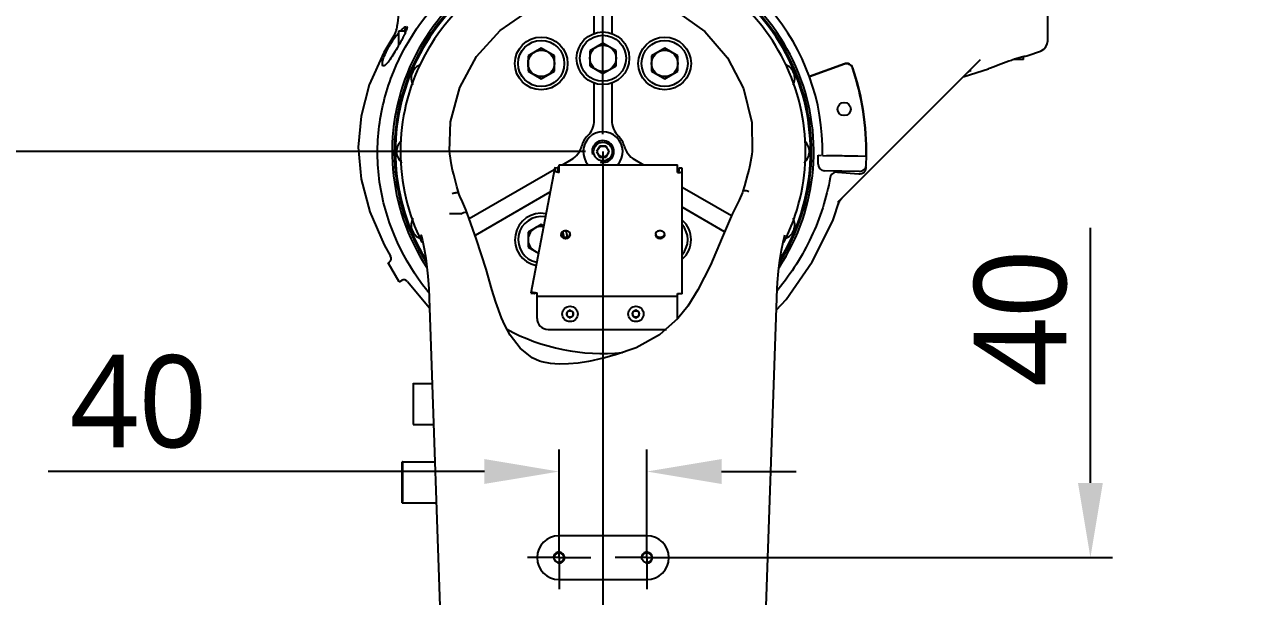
# Model space of a CAD drawing. Header units: millimetres. Extents: x 7426 to 8740, y 124 to 421.
# Drawn here: x 8000.05 to 8027.68, y 286.82 to 299.86 of the extents above; entities that cross this region are included whole.
import ezdxf

# ---------------------------------------------------------------- set-up
doc = ezdxf.new("R2010")
doc.units = ezdxf.units.MM
doc.linetypes.add('CENTER', pattern=[0.6, 0.375, -0.075, 0.075, -0.075])
for name, color, linetype in [('中心线', 7, 'Continuous'), ('外形图', 7, 'Continuous'), ('尺寸标注', 7, 'Continuous')]:
    doc.layers.add(name, color=color, linetype=linetype)
doc.styles.add('微软雅黑', font='msyh.ttc')
doc.dimstyles.new('尺寸标注_1_20比例', dxfattribs={"dimtxt": 2.1, "dimasz": 1.7, "dimexe": 0.5, "dimexo": 0.4, "dimgap": 0.5, "dimtad": 1, "dimdec": 1, "dimlfac": 20, "dimdsep": 46, "dimtxsty": '微软雅黑', "dimcen": 0.09, "dimadec": 0, "dimazin": 0, "dimtp": 0.01, "dimtm": 0.01, "dimtfac": 1, "dimtdec": 1, "dimtofl": 0, "dimtmove": 0, "dimatfit": 3, "dimfxl": 1, "dimtolj": 1, "dimarcsym": 0})

# ---------------------------------------------------------------- blocks, each defined once
blk = doc.blocks.new('*D1002')
at = {"layer": 'Defpoints', "color": 0}
for p in [(8067.628, 312.681), (8067.628, 309.232), (8013.225, 296.958)]:
    blk.add_point(p, dxfattribs=at)
at = {"layer": '尺寸标注', "color": 0, "linetype": 'Continuous', "lineweight": -2}
for p, q in [((8013.225, 297.358), (8013.225, 313.181)), ((8067.628, 309.632), (8067.628, 313.181)), ((8014.925, 312.681), (8065.928, 312.681))]:
    blk.add_line(p, q, dxfattribs=at)
at = {"layer": '尺寸标注', "color": 0}
for points in [[(8014.925, 312.964), (8014.925, 312.398), (8013.225, 312.681)], [(8065.928, 312.398), (8065.928, 312.964), (8067.628, 312.681)]]:
    blk.add_solid(points, dxfattribs=at)
at = {"layer": '尺寸标注', "color": 0, "insert": (8043.423, 315.362), "char_height": 2.1, "attachment_point": 2, "style": '微软雅黑'}
blk.add_mtext('\\A1;\\A1;1088', dxfattribs=at)
blk = doc.blocks.new('*D1003')
at = {"layer": 'Defpoints', "color": 0}
for p in [(7975.873, 309.709), (8020.226, 309.709), (7995.055, 229.955)]:
    blk.add_point(p, dxfattribs=at)
at = {"layer": '尺寸标注', "color": 0, "linetype": 'Continuous', "lineweight": -2}
for p, q in [((8019.826, 309.709), (7975.373, 309.709)), ((7975.873, 231.655), (7975.873, 308.009)), ((7994.655, 229.955), (7975.373, 229.955))]:
    blk.add_line(p, q, dxfattribs=at)
at = {"layer": '尺寸标注', "color": 0}
for points in [[(7976.156, 308.009), (7975.59, 308.009), (7975.873, 309.709)], [(7975.59, 231.655), (7976.156, 231.655), (7975.873, 229.955)]]:
    blk.add_solid(points, dxfattribs=at)
at = {"layer": '尺寸标注', "color": 0, "insert": (7973.19, 269.831), "char_height": 2.1, "attachment_point": 2, "rotation": 90, "style": '微软雅黑'}
blk.add_mtext('\\A1;\\A1;1595', dxfattribs=at)
blk = doc.blocks.new('*D1004')
at = {"layer": 'Defpoints', "color": 0}
for p in [(8013.225, 303.959), (7985.119, 296.958), (8013.225, 296.958)]:
    blk.add_point(p, dxfattribs=at)
at = {"layer": '外形图', "color": 0, "linetype": 'Continuous', "lineweight": -2}
for p, q in [((8012.825, 303.959), (7984.619, 303.959)), ((7985.119, 302.259), (7985.119, 298.658)), ((8012.825, 296.958), (7984.619, 296.958))]:
    blk.add_line(p, q, dxfattribs=at)
at = {"layer": '外形图', "color": 0}
for points in [[(7985.402, 302.259), (7984.836, 302.259), (7985.119, 303.959)], [(7984.836, 298.658), (7985.402, 298.658), (7985.119, 296.958)]]:
    blk.add_solid(points, dxfattribs=at)
at = {"layer": '外形图', "color": 0, "insert": (7982.438, 300.459), "char_height": 2.1, "attachment_point": 2, "rotation": 90, "style": '微软雅黑'}
blk.add_mtext('\\A1;\\A1;140', dxfattribs=at)
blk = doc.blocks.new('*D1005')
at = {"layer": 'Defpoints', "color": 0}
for p in [(8013.225, 296.958), (7985.119, 254.956), (8014.263, 254.956)]:
    blk.add_point(p, dxfattribs=at)
at = {"layer": '尺寸标注', "color": 0, "linetype": 'Continuous', "lineweight": -2}
for p, q in [((8012.825, 296.958), (7984.619, 296.958)), ((7985.119, 295.258), (7985.119, 256.656)), ((8013.863, 254.956), (7984.619, 254.956))]:
    blk.add_line(p, q, dxfattribs=at)
at = {"layer": '尺寸标注', "color": 0}
for points in [[(7985.402, 295.258), (7984.836, 295.258), (7985.119, 296.958)], [(7984.836, 256.656), (7985.402, 256.656), (7985.119, 254.956)]]:
    blk.add_solid(points, dxfattribs=at)
at = {"layer": '尺寸标注', "color": 0, "insert": (7982.448, 275.957), "char_height": 2.1, "attachment_point": 2, "rotation": 90, "style": '微软雅黑'}
blk.add_mtext('\\A1;\\A1;840', dxfattribs=at)
blk = doc.blocks.new('*D1010')
at = {"layer": 'Defpoints', "color": 0}
for p in [(8014.225, 289.669), (8012.225, 287.708), (8014.225, 287.708)]:
    blk.add_point(p, dxfattribs=at)
at = {"layer": '尺寸标注', "color": 0, "linetype": 'Continuous', "lineweight": -2}
for p, q in [((8012.225, 288.108), (8012.225, 290.169)), ((8014.225, 288.108), (8014.225, 290.169)), ((8010.525, 289.669), (8000.596, 289.669)), ((8015.925, 289.669), (8017.625, 289.669))]:
    blk.add_line(p, q, dxfattribs=at)
at = {"layer": '尺寸标注', "color": 0}
for points in [[(8010.525, 289.386), (8010.525, 289.953), (8012.225, 289.669)], [(8015.925, 289.953), (8015.925, 289.386), (8014.225, 289.669)]]:
    blk.add_solid(points, dxfattribs=at)
at = {"layer": '尺寸标注', "color": 0, "insert": (8002.653, 291.255), "char_height": 2.1, "attachment_point": 5, "style": '微软雅黑'}
blk.add_mtext('\\A1;\\A1;40', dxfattribs=at)
blk = doc.blocks.new('*D1011')
at = {"layer": 'Defpoints', "color": 0}
for p in [(8014.225, 287.708), (8014.225, 285.708), (8024.323, 285.708)]:
    blk.add_point(p, dxfattribs=at)
at = {"layer": '尺寸标注', "color": 0, "linetype": 'Continuous', "lineweight": -2}
for p, q in [((8024.323, 289.408), (8024.323, 295.222)), ((8014.625, 287.708), (8024.823, 287.708)), ((8014.625, 285.708), (8024.823, 285.708)), ((8024.323, 284.008), (8024.323, 282.308))]:
    blk.add_line(p, q, dxfattribs=at)
at = {"layer": '尺寸标注', "color": 0}
for points in [[(8024.04, 289.408), (8024.606, 289.408), (8024.323, 287.708)], [(8024.606, 284.008), (8024.04, 284.008), (8024.323, 285.708)]]:
    blk.add_solid(points, dxfattribs=at)
at = {"layer": '尺寸标注', "color": 0, "insert": (8022.738, 293.165), "char_height": 2.1, "attachment_point": 5, "rotation": 90, "style": '微软雅黑'}
blk.add_mtext('\\A1;\\A1;40', dxfattribs=at)

msp = doc.modelspace()

# ---------------------------------------------------------------- linework, layer by layer
at = {"layer": '中心线', "color": 0, "linetype": 'CENTER', "ltscale": 30}
msp.add_line((8013.2253, 296.9583), (8013.2253, 254.956), dxfattribs=at)
at = {"layer": '外形图', "color": 0, "linetype": 'Continuous'}
for p, q in [((8023.3509, 299.4839), (8023.3509, 309.359)), ((8013.0253, 299.6491), (8013.0253, 300.4949)), ((8013.4253, 300.4934), (8013.4253, 299.6491)), ((8008.725, 299.6669), (8008.725, 299.7585)), ((8008.725, 299.7585), (8008.7595, 299.7585)), ((8008.575, 299.3796), (8008.575, 299.7085)), ((8008.575, 299.7085), (8008.725, 299.7085)), ((8008.5661, 299.3634), (8008.5632, 299.3584)), ((8011.8199, 299.3118), (8011.5199, 299.1386)), ((8012.12, 299.1386), (8011.8199, 299.3118)), ((8013.2253, 299.4299), (8012.9253, 299.2566)), ((8012.9253, 299.2566), (8012.9253, 298.9102)), ((8013.5253, 299.2566), (8013.2253, 299.4299)), ((8013.5253, 298.9102), (8013.5253, 299.2566)), ((8014.6306, 299.3118), (8014.3306, 299.1386)), ((8014.9306, 299.1386), (8014.6306, 299.3118)), ((8022.9008, 299.1478), (8023.1853, 299.2486)), ((8011.5199, 299.1386), (8011.5199, 298.7921)), ((8012.12, 298.7921), (8012.12, 299.1386)), ((8014.3306, 299.1386), (8014.3306, 298.7921)), ((8014.9306, 298.7921), (8014.9306, 299.1386)), ((8018.721, 298.9586), (8017.924, 298.6685)), ((8018.7239, 298.9505), (8017.9269, 298.6604)), ((8018.5731, 295.8057), (8021.8212, 299.0538)), ((8022.8008, 299.0584), (8022.5774, 299.0584)), ((8022.8008, 299.0584), (8022.8008, 299.1225)), ((8011.5199, 298.7921), (8011.8199, 298.6189)), ((8011.8199, 298.6189), (8012.12, 298.7921)), ((8012.9253, 298.9102), (8013.2253, 298.737)), ((8013.2253, 298.737), (8013.5253, 298.9102)), ((8014.3306, 298.7921), (8014.6306, 298.6189)), ((8014.6306, 298.6189), (8014.9306, 298.7921)), ((8021.4349, 298.6676), (8021.447, 298.6711)), ((8021.447, 298.6711), (8022.0008, 298.8452)), ((8021.5916, 298.8026), (8021.6067, 298.808)), ((8021.6067, 298.808), (8021.6063, 298.8078)), ((8013.0253, 297.6725), (8013.0253, 298.5177)), ((8013.4253, 298.5177), (8013.4253, 297.6725)), ((8013.1531, 297.0833), (8013.0809, 296.9583)), ((8013.2975, 297.0833), (8013.1531, 297.0833)), ((8013.3696, 296.9583), (8013.2975, 297.0833)), ((8009.7331, 296.9688), (8009.733, 296.9689)), ((8012.3048, 296.6578), (8012.5068, 296.7744)), ((8013.0809, 296.9583), (8013.1531, 296.8333)), ((8013.1531, 296.8333), (8013.2975, 296.8333)), ((8013.2975, 296.8333), (8013.3696, 296.9583)), ((8013.9438, 296.7744), (8014.1458, 296.6578)), ((8016.6234, 296.97), (8016.6234, 296.9702)), ((8018.1213, 296.6728), (8018.1248, 296.8728)), ((8018.1248, 296.8728), (8018.1963, 296.8715)), ((8018.2248, 296.871), (8019.2247, 296.8536)), ((8019.0247, 296.8571), (8018.3248, 296.8693)), ((8019.2212, 296.6536), (8019.2247, 296.8536)), ((8009.8023, 296.5345), (8009.776, 296.6565)), ((8010.1781, 295.43), (8012.1179, 296.5499)), ((8012.1267, 296.5961), (8011.5839, 293.7341)), ((8012.1267, 296.5961), (8012.1267, 296.5277)), ((8012.1267, 296.5961), (8012.2006, 296.5842)), ((8012.1824, 296.5871), (8012.2237, 296.611)), ((8012.2006, 296.5158), (8012.2006, 296.5842)), ((8012.2252, 296.4776), (8012.2252, 296.6578)), ((8012.2252, 296.6578), (8014.9254, 296.6578)), ((8014.9254, 296.4776), (8014.9254, 296.6578)), ((8014.9504, 296.5802), (8014.9504, 296.5118)), ((8015.0254, 296.5802), (8014.9504, 296.5802)), ((8015.0254, 293.7242), (8015.0254, 296.5802)), ((8016.5708, 296.6427), (8016.5454, 296.5359)), ((8019.0686, 296.5062), (8018.2687, 296.5202)), ((8018.5672, 296.491), (8019.0514, 296.4486)), ((8009.9444, 296.0049), (8009.8995, 296.1605)), ((8016.448, 296.1796), (8016.4107, 296.0524)), ((8009.9774, 295.9225), (8009.9441, 296.0057)), ((8009.9774, 295.9224), (8009.9774, 295.9225)), ((8010.0023, 295.8642), (8009.9774, 295.9224)), ((8012.0195, 296.0312), (8010.313, 295.0459)), ((8015.0254, 296.15), (8016.1529, 295.499)), ((8018.6823, 295.9149), (8018.687, 295.9197)), ((8010.0938, 295.6525), (8010.0023, 295.8642)), ((8010.1335, 295.5569), (8010.0938, 295.6525)), ((8015.9952, 295.1282), (8015.0254, 295.6881)), ((8016.2194, 295.639), (8016.1964, 295.5935)), ((8016.3045, 295.8088), (8016.2194, 295.639)), ((8016.3252, 295.8522), (8016.3046, 295.8088)), ((8018.4564, 295.3806), (8018.61, 295.8426)), ((8018.5847, 295.7554), (8018.5827, 295.7496)), ((8018.5847, 295.7553), (8018.5867, 295.761)), ((8018.5928, 295.7771), (8018.5952, 295.7827)), ((8018.5952, 295.7827), (8018.5977, 295.7885)), ((8018.5977, 295.7885), (8018.6003, 295.7944)), ((8009.9886, 295.5392), (8009.7347, 295.5392)), ((8010.1336, 295.5565), (8010.1335, 295.5569)), ((8016.1964, 295.5936), (8016.1664, 295.5307)), ((8016.1664, 295.5307), (8016.1664, 295.5306)), ((8011.8199, 295.2977), (8011.5199, 295.1245)), ((8011.5199, 295.1245), (8011.5199, 294.7781)), ((8011.8745, 295.2662), (8011.8199, 295.2977)), ((8011.5199, 294.7781), (8011.7561, 294.6417)), ((8008.3369, 294.4247), (8008.3673, 294.4422)), ((8008.5869, 293.9916), (8008.3369, 294.4247)), ((8008.5869, 293.9916), (8008.6538, 294.0303)), ((8008.7719, 293.9959), (8009.2756, 293.3977)), ((8011.5839, 293.7341), (8011.6198, 293.7509)), ((8011.5839, 293.7341), (8011.6579, 293.7221)), ((8011.6579, 293.7221), (8011.6908, 293.7376)), ((8011.7252, 293.1583), (8011.7252, 293.7383)), ((8014.9254, 293.1583), (8014.9254, 293.7242)), ((8015.3866, 293.8094), (8015.1591, 293.4358)), ((8014.9254, 293.6584), (8011.7252, 293.6584)), ((8010.9896, 293.0058), (8010.9166, 293.1694)), ((8012.4752, 293.345), (8012.4002, 293.3017)), ((8012.4002, 293.3017), (8012.4002, 293.2151)), ((8012.4002, 293.2151), (8012.4752, 293.1717)), ((8012.5503, 293.3017), (8012.4752, 293.345)), ((8012.4752, 293.1717), (8012.5503, 293.2151)), ((8012.5503, 293.2151), (8012.5503, 293.3017)), ((8013.9753, 293.345), (8013.9003, 293.3017)), ((8013.9003, 293.3017), (8013.9003, 293.2151)), ((8013.9003, 293.2151), (8013.9753, 293.1717)), ((8014.0503, 293.3017), (8013.9753, 293.345)), ((8013.9753, 293.1717), (8014.0503, 293.2151)), ((8014.0503, 293.2151), (8014.0503, 293.3017)), ((8010.9896, 293.0058), (8010.9896, 293.0058)), ((8011.9752, 292.9083), (8014.6754, 292.9083)), ((8013.4828, 292.3199), (8013.2878, 292.2652)), ((8013.5072, 292.327), (8013.4828, 292.3199)), ((8013.979, 292.4907), (8013.5072, 292.327)), ((8011.7831, 292.185), (8011.6138, 292.261)), ((8011.8366, 292.1679), (8011.7831, 292.185)), ((8012.9699, 292.1926), (8012.8937, 292.1775)), ((8013.1599, 292.2333), (8012.9699, 292.1926)), ((8013.1927, 292.2406), (8013.1599, 292.2333)), ((8013.2203, 292.2467), (8013.1929, 292.2406)), ((8013.2878, 292.2652), (8013.2203, 292.2467)), ((8013.2282, 292.235), (8013.2206, 292.2468)), ((8013.2253, 292.2344), (8013.2253, 292.1361)), ((8008.9079, 291.678), (8009.3356, 291.678)), ((8008.9079, 290.738), (8009.3684, 290.738)), ((8008.6576, 289.8929), (8009.3979, 289.8929)), ((8008.6576, 288.9529), (8009.4307, 288.9529)), ((8014.2253, 288.2078), (8012.2252, 288.2078)), ((8012.2252, 287.2078), (8014.2253, 287.2078))]:
    msp.add_line(p, q, dxfattribs=at)
at = {"layer": '外形图', "color": 0}
for p, q in [((8012.2252, 287.7078), (8012.2252, 288.4285)), ((8014.2253, 287.7078), (8014.2253, 288.4285)), ((8012.2252, 287.7078), (8011.5045, 287.7078)), ((8012.2252, 287.7078), (8012.2252, 286.987)), ((8012.2252, 287.7078), (8012.946, 287.7078)), ((8014.2253, 287.7078), (8013.5046, 287.7078)), ((8014.2253, 287.7078), (8014.2253, 286.987)), ((8014.2253, 287.7078), (8014.9461, 287.7078))]:
    msp.add_line(p, q, dxfattribs=at)
at = {"layer": '外形图', "color": 0, "linetype": 'Continuous'}
for points in [[(8009.7326, 296.9683), (8009.7569, 297.6371), (8009.9645, 298.4194), (8010.349, 299.1243), (8010.8856, 299.719), (8011.5453, 300.1756), (8012.2963, 300.4718), (8012.946, 300.5816)], [(8013.4939, 300.5796), (8014.152, 300.462), (8014.8953, 300.1582), (8015.5433, 299.6949), (8016.0633, 299.0965), (8016.4272, 298.3933), (8016.6135, 297.6197), (8016.6234, 296.9702)], [(8008.4873, 299.6363), (8008.2343, 299.2149), (8007.9054, 298.4771), (8007.717, 297.7611), (8007.6556, 297.0552), (8007.7206, 296.3295), (8007.919, 295.5823), (8008.2475, 294.8312), (8008.3912, 294.5723)], [(8023.1853, 299.2486), (8023.2031, 299.2558), (8023.2613, 299.2922), (8023.3084, 299.3446), (8023.3397, 299.4101), (8023.3509, 299.4839)], [(8021.5284, 298.7611), (8021.5426, 298.7739), (8021.5589, 298.7859), (8021.5753, 298.7953), (8021.5916, 298.8026)], [(8009.776, 296.6565), (8009.739, 296.9049), (8009.7331, 296.9688)], [(8016.6229, 296.9705), (8016.6134, 296.8887), (8016.5708, 296.6427)], [(8009.8995, 296.1605), (8009.8267, 296.4348), (8009.8023, 296.5345)], [(8016.5454, 296.5359), (8016.5197, 296.4376), (8016.448, 296.1796)], [(8016.411, 296.0532), (8016.3999, 296.0252), (8016.3252, 295.8522)], [(8018.6379, 295.8609), (8018.6432, 295.8683), (8018.6488, 295.8758), (8018.6547, 295.8834), (8018.661, 295.8912), (8018.6676, 295.899), (8018.6747, 295.9069), (8018.6823, 295.9149)], [(8018.5867, 295.761), (8018.5886, 295.7661), (8018.5907, 295.7715), (8018.5928, 295.7771)], [(8018.6003, 295.7944), (8018.6031, 295.8004), (8018.606, 295.8065)], [(8018.606, 295.8065), (8018.6092, 295.8127), (8018.6125, 295.8191), (8018.6161, 295.8257)], [(8018.6161, 295.8257), (8018.6199, 295.8324), (8018.624, 295.8393), (8018.6284, 295.8464)], [(8018.6284, 295.8464), (8018.633, 295.8536), (8018.6379, 295.8609)], [(8010.6965, 293.8129), (8010.5637, 294.2826), (8010.3441, 294.9574), (8010.1336, 295.5565)], [(8016.1664, 295.5306), (8015.9414, 295.0018), (8015.6705, 294.3719), (8015.3866, 293.8094)], [(8017.1734, 293.3513), (8017.3963, 293.5908), (8017.9918, 294.4487), (8018.4564, 295.3806)], [(8009.0998, 295.0175), (8009.0862, 295.0568), (8009.089, 295.0458), (8009.1164, 294.9308), (8009.1538, 294.7435), (8009.1894, 294.5307), (8009.2179, 294.3253), (8009.2403, 294.1224), (8009.2551, 293.9293), (8009.2604, 293.8344)], [(8017.1902, 293.834), (8017.1984, 293.9749), (8017.2217, 294.2331), (8017.2542, 294.484), (8017.2908, 294.7104), (8017.3268, 294.8964), (8017.3554, 295.0218), (8017.3659, 295.0615)], [(8009.2603, 293.8361), (8009.5588, 285.285), (8009.5441, 276.5151), (8009.2125, 267.7922), (8008.5932, 259.3838)], [(8010.9166, 293.1694), (8010.7828, 293.5295), (8010.6962, 293.8142)], [(8017.8572, 259.385), (8017.2381, 267.7918), (8016.9065, 276.5154), (8016.8918, 285.286), (8017.1903, 293.8362)], [(8015.159, 293.4357), (8014.9325, 293.1516), (8014.5114, 292.7817), (8013.979, 292.4907)], [(8011.6138, 292.261), (8011.337, 292.4788), (8011.1122, 292.7779), (8010.9896, 293.0058)], [(8012.8937, 292.1775), (8012.6646, 292.1406), (8012.4423, 292.1192), (8012.2292, 292.1151), (8012.0275, 292.1298), (8011.8366, 292.1679)]]:
    msp.add_lwpolyline(points, dxfattribs=at)
for centre, radius in [((8011.8199, 298.9653), 0.6), ((8011.8199, 298.9653), 0.525), ((8013.2253, 299.0834), 0.6), ((8013.2253, 299.0834), 0.525), ((8014.6306, 298.9653), 0.6), ((8014.6306, 298.9653), 0.525), ((8011.8199, 298.9653), 0.3), ((8013.2253, 299.0834), 0.3), ((8014.6306, 298.9653), 0.3), ((8018.7159, 297.9265), 0.15), ((8013.2253, 296.9583), 0.2125), ((8013.2253, 296.9583), 0.125), ((8012.4752, 293.2584), 0.175), ((8013.9753, 293.2584), 0.175), ((8012.4752, 293.2584), 0.075), ((8013.9753, 293.2584), 0.075), ((8012.2252, 287.7078), 0.1125), ((8014.2253, 287.7078), 0.1125)]:
    msp.add_circle(centre, radius, dxfattribs=at)
for centre, radius, start, end in [((8013.2253, 296.9583), 4.8003, 99.08584, 213.39385), ((8013.2253, 296.9583), 5.0003, 359, 81.36363), ((8013.2253, 296.9583), 4.8003, 326.62591, 80.91416), ((8013.2253, 296.9583), 4.7503, 99.15871, 212.04565), ((8013.2253, 296.9583), 4.7253, 99.26819, 211.44089), ((8013.2253, 296.9583), 4.612, 99.31628, 206.69211), ((8013.2253, 296.9583), 4.7503, 327.95227, 80.84129), ((8013.2253, 296.9583), 4.7253, 328.5436, 80.73278), ((8013.2253, 296.9583), 4.612, 333.2877, 79.71098), ((8053.7587, 293.7307), 45.63, 171.72407, 172.43103), ((8008.5304, 299.8179), 0.2376, 344.40626, 345.92248), ((8007.6243, 300.1648), 1.2086, 335.74185, 336.59606), ((8002.5931, 302.7639), 6.8731, 330.34642, 330.50166), ((8009.1831, 298.6326), 0.325, 110.00907, 208.79575), ((8017.2675, 298.6326), 0.325, 331.20425, 69.99092), ((8018.7723, 298.8176), 0.15, 18.53072, 110), ((8018.7723, 298.8176), 0.1414, 18.53072, 110), ((8024.1879, 293.8554), 5.4469, 107.18496, 107.71587), ((8024.1904, 293.8475), 5.4553, 107.00761, 107.18568), ((8024.1376, 294.0217), 5.2732, 104.64885, 107.01235), ((8013.2253, 296.9583), 5.9918, 359, 18.53072), ((8013.2253, 296.9583), 6.0003, 358.99238, 18.53072), ((8012.5252, 297.6725), 0.5, 314.427, 0), ((8013.9253, 297.6725), 0.5, 180, 225.573), ((8013.2253, 296.9583), 0.5, 134.427, 165.573), ((8013.2253, 296.9583), 0.45, 317.73505, 222.26495), ((8013.2253, 296.9583), 0.5, 14.427, 45.573), ((8008.85, 296.9583), 0.325, 132.84256, 231.27339), ((8012.2568, 297.2075), 0.5, 300, 345.573), ((8013.2253, 296.9583), 0.25, 255, 195), ((8014.1938, 297.2075), 0.5, 194.427, 240), ((8017.6005, 296.9583), 0.325, 308.72661, 47.15745), ((8014.9255, 296.7622), 0.2846, 269.96811, 275.0141), ((8018.2713, 296.6702), 0.15, 179, 269), ((8019.0645, 296.598), 0.15, 265, 356.46928), ((8019.0712, 296.6562), 0.15, 269, 359), ((8013.2253, 296.9583), 6.0003, 356.46928, 356.74811), ((8009.9512, 295.5199), 0.502, 98.39849, 108.12366), ((8009.1831, 295.284), 0.325, 151.66475, 250.86423), ((8011.8199, 294.9513), 0.6, 79.74953, 258.77457), ((8011.8199, 294.9513), 0.525, 79.82182, 258.70768), ((8014.6306, 294.9513), 0.6, 311.88845, 48.11155), ((8017.2675, 295.284), 0.325, 289.13578, 28.33526), ((8011.8199, 294.9513), 0.3, 80.23815, 258.28857), ((8012.3637, 295.068), 0.0885, 171.535, 179.9769), ((8012.3647, 295.0938), 0.0895, 188.42307, 196.41482), ((8012.3643, 295.0937), 0.0891, 196.42015, 197.57706), ((8011.8199, 294.9513), 0.525, 5.99591, 20.93635), ((8011.8199, 294.9513), 0.6, 5.50513, 20), ((8012.3862, 295.0937), 0.0891, 342.49537, 343.57885), ((8012.3858, 295.0938), 0.0895, 343.58427, 351.54259), ((8012.3868, 295.068), 0.0885, 0.02297, 8.43048), ((8014.5138, 295.068), 0.0885, 171.51544, 179.97682), ((8014.5148, 295.0938), 0.0895, 188.40398, 196.41407), ((8014.5144, 295.0937), 0.0891, 196.41933, 197.63113), ((8014.5363, 295.0937), 0.0891, 342.49681, 343.57897), ((8014.5359, 295.0938), 0.0895, 343.58443, 351.58659), ((8014.5369, 295.068), 0.0885, 0.02289, 8.47194), ((8014.6306, 294.9513), 0.525, 318.86765, 41.13235), ((8008.305, 294.5217), 0.1, 308.02085, 30.40427), ((8008.6914, 293.9365), 0.1, 36.40092, 119.99868), ((8013.3783, 297.1127), 5.3204, 218.50747, 219.22796), ((8011.6998, 294.0778), 0.3405, 268.43478, 268.93727), ((8011.6998, 294.0774), 0.3401, 268.93694, 269.78767), ((8011.7, 294.0681), 0.3308, 269.75229, 274.37201), ((8014.9941, 294.0401), 0.3233, 257.73354, 262.10947), ((8014.9941, 294.0396), 0.3228, 262.0937, 262.37647), ((8012.8158, 297.4221), 5.6878, 320.36121, 320.64567), ((8011.9752, 293.1583), 0.25, 180, 270), ((8014.6754, 293.1583), 0.25, 356.61167, 0), ((8013.2253, 296.9583), 4.6003, 241.48091, 275.52897), ((8012.2252, 287.7078), 0.5, 90, 270), ((8014.2253, 287.7078), 0.5, 270, 90), ((8012.2252, 287.7078), 0.125, 255, 195), ((8014.2253, 287.7078), 0.125, 255, 195)]:
    msp.add_arc(centre, radius, start, end, dxfattribs=at)
for points, knots in [([(8009.2149, 293.8001), (8008.6894, 294.4606), (8008.1249, 295.6742), (8008.0563, 297.3841), (8008.4434, 299.0534), (8009.6795, 300.8705), (8011.2061, 301.7401), (8012.016, 301.9825)], [0, 0, 0, 0, 0.2493816, 0.3749821, 0.5006147, 0.7502288, 1, 1, 1, 1]), ([(8008.6183, 299.7111), (8008.6427, 299.7362), (8008.6818, 299.771), (8008.7295, 299.8085), (8008.7494, 299.8085)], [0, 0, 0, 0, 0.6377199, 1, 1, 1, 1]), ([(8008.7592, 299.754), (8008.7578, 299.749), (8008.7505, 299.7254), (8008.7412, 299.7025), (8008.7335, 299.6847)], [0, 0, 0, 0, 0.2139456, 1, 1, 1, 1]), ([(8008.7494, 299.8085), (8008.7599, 299.8085), (8008.7678, 299.7821), (8008.7626, 299.767), (8008.7608, 299.7601)], [0, 0, 0, 0, 0.5948568, 1, 1, 1, 1]), ([(8008.3611, 299.3584), (8008.3777, 299.387), (8008.4426, 299.4933), (8008.5149, 299.5955), (8008.5751, 299.6643)], [0, 0, 0, 0, 0.2656285, 1, 1, 1, 1]), ([(8008.7262, 299.6682), (8008.7163, 299.6463), (8008.6691, 299.5485), (8008.6169, 299.4532), (8008.5753, 299.3796)], [0, 0, 0, 0, 0.2216565, 1, 1, 1, 1]), ([(8008.2083, 299.0102), (8008.2193, 299.0664), (8008.2672, 299.1857), (8008.3261, 299.2981), (8008.3611, 299.3584)], [0, 0, 0, 0, 0.4508354, 1, 1, 1, 1]), ([(8008.5632, 299.3584), (8008.5314, 299.3026), (8008.47, 299.1984), (8008.3796, 299.0566), (8008.3062, 298.9633), (8008.2518, 298.9084), (8008.228, 298.9084)], [0, 0, 0, 0, 0.3398119, 0.6433588, 0.8741292, 1, 1, 1, 1]), ([(8008.228, 298.9084), (8008.2225, 298.9084), (8008.2048, 298.9169), (8008.2004, 298.9593), (8008.2044, 298.99), (8008.2083, 299.0102)], [0, 0, 0, 0, 0.1440547, 0.4575888, 1, 1, 1, 1]), ([(8022.0008, 298.8452), (8022.0163, 298.8517), (8022.1895, 298.9262), (8022.3668, 298.9918), (8022.5304, 299.044)], [0, 0, 0, 0, 0.0891872, 1, 1, 1, 1]), ([(8022.804, 299.1235), (8022.8177, 299.1271), (8022.8498, 299.136), (8022.8828, 299.1416), (8022.9008, 299.1478)], [0, 0, 0, 0, 0.426203, 1, 1, 1, 1]), ([(8012.2252, 296.4776), (8012.2013, 296.4815), (8012.1686, 296.4906), (8012.1359, 296.5096), (8012.1267, 296.5223), (8012.1267, 296.5277)], [0, 0, 0, 0, 0.6343923, 0.8593937, 1, 1, 1, 1]), ([(8012.2006, 296.5158), (8012.2006, 296.5124), (8012.2111, 296.5064), (8012.2192, 296.5042), (8012.2252, 296.5033)], [0, 0, 0, 0, 0.3590081, 1, 1, 1, 1]), ([(8014.9504, 296.5118), (8014.9504, 296.5087), (8014.9393, 296.5037), (8014.9313, 296.5033), (8014.9254, 296.5033)], [0, 0, 0, 0, 0.3472235, 1, 1, 1, 1]), ([(8014.9504, 296.4787), (8014.9605, 296.4796), (8014.9793, 296.4825), (8015.0049, 296.4896), (8015.0254, 296.5019), (8015.0254, 296.5118)], [0, 0, 0, 0, 0.3559928, 0.6523325, 1, 1, 1, 1]), ([(8018.5672, 296.491), (8018.5299, 296.4942), (8018.4504, 296.4747), (8018.4048, 296.4047), (8018.3983, 296.368)], [0, 0, 0, 0, 0.5010813, 1, 1, 1, 1]), ([(8018.3983, 296.368), (8018.3147, 295.9027), (8018.0241, 294.9903), (8017.5136, 294.181), (8017.2138, 293.8154)], [0, 0, 0, 0, 0.4999762, 1, 1, 1, 1]), ([(8016.4105, 296.0508), (8016.4128, 296.0571), (8016.4558, 296.0864), (8016.5062, 296.0619), (8016.5447, 296.0505)], [0, 0, 0, 0, 0.1424959, 1, 1, 1, 1]), ([(8010.1334, 295.5569), (8010.1312, 295.5624), (8010.0736, 295.5794), (8010.0291, 295.5487), (8009.987, 295.5327)], [0, 0, 0, 0, 0.1163015, 1, 1, 1, 1]), ([(8012.4752, 295.068), (8012.4752, 295.0438), (8012.4521, 294.9926), (8012.3752, 294.9645), (8012.2984, 294.9926), (8012.2752, 295.0438), (8012.2752, 295.068)], [0, 0, 0, 0, 0.2445103, 0.4999919, 0.7554773, 1, 1, 1, 1]), ([(8012.2762, 295.081), (8012.2795, 295.103), (8012.3051, 295.1465), (8012.3753, 295.1699), (8012.4454, 295.1464), (8012.471, 295.103), (8012.4743, 295.0809)], [0, 0, 0, 0, 0.2450098, 0.4999977, 0.7549828, 1, 1, 1, 1]), ([(8012.4711, 295.0669), (8012.4651, 295.0477), (8012.4382, 295.0122), (8012.3753, 294.9933), (8012.3124, 295.0121), (8012.2855, 295.0476), (8012.2794, 295.0668)], [0, 0, 0, 0, 0.2455999, 0.499977, 0.7543669, 1, 1, 1, 1]), ([(8014.6254, 295.068), (8014.6254, 295.0438), (8014.6022, 294.9926), (8014.5254, 294.9645), (8014.4485, 294.9926), (8014.4254, 295.0438), (8014.4254, 295.068)], [0, 0, 0, 0, 0.2445103, 0.4999919, 0.7554773, 1, 1, 1, 1]), ([(8014.4263, 295.081), (8014.4296, 295.103), (8014.4553, 295.1465), (8014.5254, 295.1699), (8014.5955, 295.1465), (8014.6211, 295.103), (8014.6244, 295.081)], [0, 0, 0, 0, 0.2450031, 0.4999842, 0.7549801, 1, 1, 1, 1]), ([(8014.6212, 295.0669), (8014.6152, 295.0477), (8014.5883, 295.0122), (8014.5255, 294.9933), (8014.4626, 295.0121), (8014.4357, 295.0475), (8014.4295, 295.0667)], [0, 0, 0, 0, 0.2456032, 0.4999614, 0.7543494, 1, 1, 1, 1]), ([(8011.6521, 293.7408), (8011.6443, 293.742), (8011.634, 293.744), (8011.6237, 293.748), (8011.6203, 293.7498), (8011.6198, 293.7509)], [0, 0, 0, 0, 0.6911597, 0.8952628, 1, 1, 1, 1]), ([(8011.6905, 293.7374), (8011.687, 293.7375), (8011.6742, 293.7381), (8011.6613, 293.7394), (8011.6521, 293.7408)], [0, 0, 0, 0, 0.2726259, 1, 1, 1, 1]), ([(8015.0254, 293.7242), (8015.0254, 293.722), (8015.016, 293.7188), (8015.0027, 293.7171), (8014.9786, 293.7167), (8014.9611, 293.7183), (8014.9513, 293.7196)], [0, 0, 0, 0, 0.0867325, 0.2926511, 0.6067268, 1, 1, 1, 1]), ([(8008.9079, 291.678), (8008.9071, 291.678), (8008.9077, 291.6733), (8008.9063, 291.6681), (8008.9063, 291.656), (8008.9053, 291.6332), (8008.9047, 291.5937), (8008.9038, 291.5361), (8008.9032, 291.4658), (8008.9024, 291.355), (8008.9023, 291.2679), (8008.9023, 291.208)], [0, 0, 0, 0, 0.0049626, 0.019398, 0.0432579, 0.0763342, 0.168727, 0.293058, 0.444573, 0.6173828, 1, 1, 1, 1]), ([(8008.9023, 291.208), (8008.9022, 291.1296), (8008.902, 291.012), (8008.905, 290.8555), (8008.9034, 290.7769), (8008.9079, 290.738)], [0, 0, 0, 0, 0.5000365, 0.7500473, 1, 1, 1, 1]), ([(8008.6551, 289.4229), (8008.6551, 289.5012), (8008.6566, 289.6579), (8008.6536, 289.8147), (8008.6576, 289.8929)], [0, 0, 0, 0, 0.5000099, 1, 1, 1, 1]), ([(8008.6576, 289.8929), (8008.6584, 289.8929), (8008.6571, 289.8881), (8008.6587, 289.8831), (8008.6581, 289.8709), (8008.6589, 289.8481), (8008.6589, 289.8086), (8008.6594, 289.751), (8008.6597, 289.6807), (8008.66, 289.5699), (8008.6601, 289.4828), (8008.6601, 289.4229)], [0, 0, 0, 0, 0.004853, 0.0192545, 0.0430983, 0.0761673, 0.1685623, 0.2929104, 0.4444533, 0.6172987, 1, 1, 1, 1]), ([(8008.6576, 288.9529), (8008.6568, 288.9529), (8008.6581, 288.9577), (8008.6565, 288.9627), (8008.6571, 288.9748), (8008.6563, 288.9977), (8008.6563, 289.0372), (8008.6558, 289.0947), (8008.6555, 289.1651), (8008.6552, 289.2759), (8008.6551, 289.3629), (8008.6551, 289.4229)], [0, 0, 0, 0, 0.004853, 0.0192545, 0.0430983, 0.0761673, 0.1685623, 0.2929104, 0.4444533, 0.6172987, 1, 1, 1, 1]), ([(8008.6601, 289.4229), (8008.6601, 289.3445), (8008.6586, 289.1879), (8008.6616, 289.0311), (8008.6576, 288.9529)], [0, 0, 0, 0, 0.5000099, 1, 1, 1, 1])]:
    msp.add_open_spline(points, degree=3, knots=knots, dxfattribs=at)
for points in [[(8008.4871, 299.6364), (8008.5077, 299.6675), (8008.5214, 299.7041), (8008.5263, 299.7411)], [(8009.945, 296.0027), (8009.9366, 296.0239), (8009.9005, 296.0198), (8009.8779, 296.0165)]]:
    msp.add_open_spline(points, degree=3, dxfattribs=at)

# ---------------------------------------------------------------- dimensions: what is measured, and where the dimension line sits
dim = msp.add_linear_dim(base=(7985.1189, 296.9583), p1=(8013.2253, 303.9587), p2=(8013.2253, 296.9583), angle=270, text='\\A1;140', dimstyle='尺寸标注_1_20比例', dxfattribs=at)
dim.commit()
dim.dimension.update_dxf_attribs({"geometry": '*D1004', "text_midpoint": (7985.1189, 300.4585), "dimtype": 160})
at = {"layer": '尺寸标注', "color": 0, "linetype": 'Continuous'}
for base, p1, p2, text, picture, middle in [((8067.6279, 312.6809), (8013.2253, 296.9583), (8067.6279, 309.2317), '\\A1;1088', '*D1002', (8043.423, 312.6809)), ((8014.2253, 289.6695), (8012.2252, 287.7078), (8014.2253, 287.7078), '\\A1;40', '*D1010', (8002.6526, 289.6695))]:
    dim = msp.add_linear_dim(base=base, p1=p1, p2=p2, text=text, dimstyle='尺寸标注_1_20比例', dxfattribs=at)
    dim.commit()
    dim.dimension.update_dxf_attribs({"geometry": picture, "text_midpoint": middle, "dimtype": 160})
for base, p1, p2, angle, text, picture, middle in [((7975.8729, 309.709), (7995.0551, 229.9546), (8020.2257, 309.709), 90, '\\A1;1595', '*D1003', (7975.8729, 269.8306)), ((7985.1189, 254.956), (8013.2253, 296.9583), (8014.263, 254.956), 270, '\\A1;840', '*D1005', (7985.1189, 275.9571))]:
    dim = msp.add_linear_dim(base=base, p1=p1, p2=p2, angle=angle, text=text, dimstyle='尺寸标注_1_20比例', dxfattribs=at)
    dim.commit()
    dim.dimension.update_dxf_attribs({"geometry": picture, "text_midpoint": middle, "dimtype": 160})
dim = msp.add_linear_dim(base=(8024.3228, 285.7077), p1=(8014.2253, 287.7078), p2=(8014.2253, 285.7077), angle=90, text='\\A1;40', dimstyle='尺寸标注_1_20比例', override={"dimfxlon": 0}, dxfattribs=at)
dim.commit()
dim.dimension.update_dxf_attribs({"geometry": '*D1011', "text_midpoint": (8024.3228, 293.1648), "dimtype": 160})

doc.saveas('drawing.dxf')
